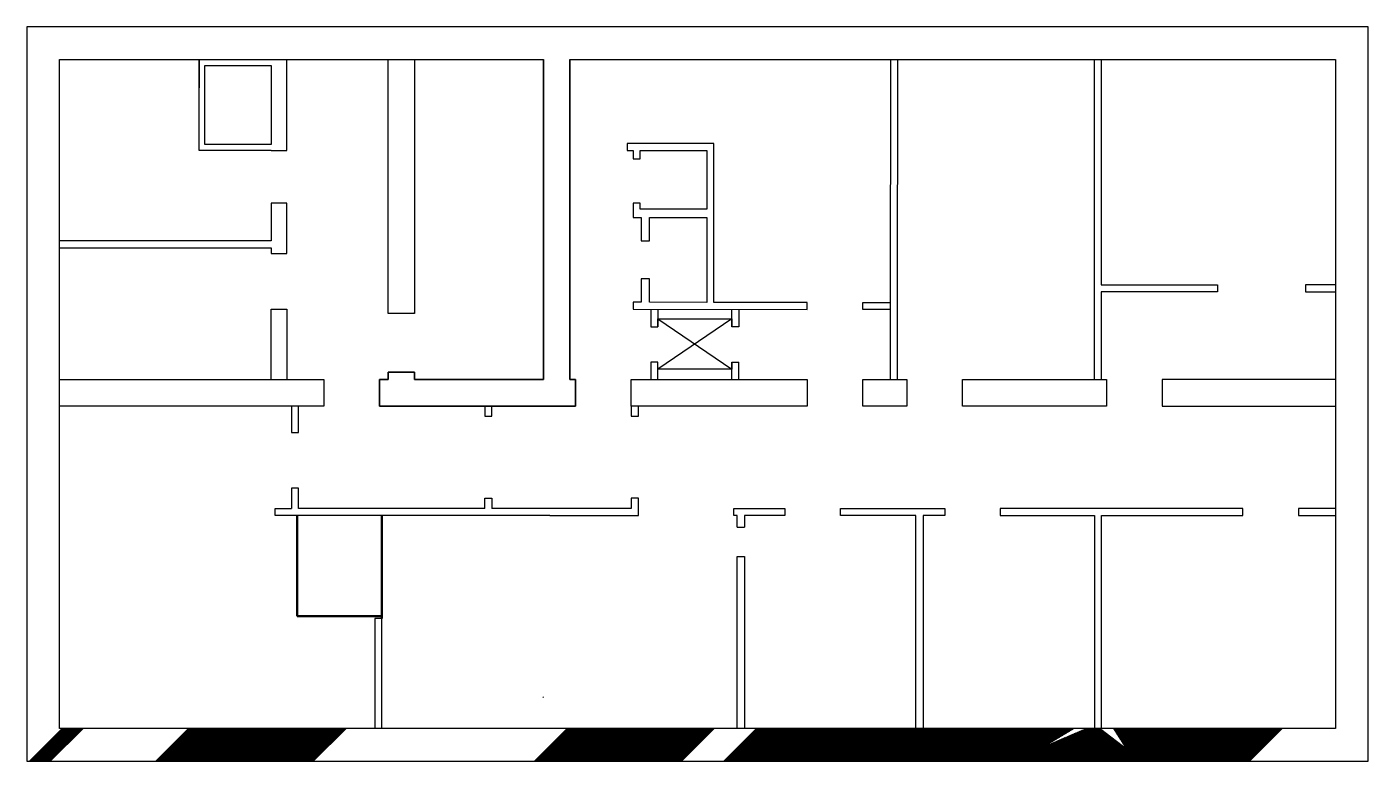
# Model space of a CAD drawing. Header units: millimetres. Extents: x 0 to 22900, y 0 to 12530.
import ezdxf

# ---------------------------------------------------------------- set-up
doc = ezdxf.new("R2010")
doc.units = ezdxf.units.MM
for name, color, linetype, lineweight in [('крыльцо', 7, 'Continuous', 25), ('стены нар', 7, 'Continuous', 30), ('штриховки', 86, 'Continuous', 20)]:
    doc.layers.add(name, color=color, linetype=linetype, lineweight=lineweight)
doc.layers.add('перегородки', color=7, linetype='Continuous')

msp = doc.modelspace()

# ---------------------------------------------------------------- hatches: boundary and pattern name
at = {"layer": 'штриховки', "true_color": 0x636466}
h = msp.add_hatch(dxfattribs=at)
h.set_pattern_fill('ANSI31', color=251)
h.set_pattern_definition([(45, (161035.821, 243088.5574), (-2.24506403, 2.24506403), [])])
h.paths.add_polyline_path([(5273, 560), (2759, 560), (2199, 0), (4713, 0)])
h.paths.add_polyline_path([(963, 560), (603, 560), (43, 0), (403, 0)])
h.paths.add_polyline_path([(5453, 560), (5273, 560), (4713, 0), (4893, 0)])
h.paths.add_polyline_path([(18545, 560), (18753, 233), (18326, 560), (18099, 560), (17352, 241), (17881, 560), (12457, 560), (11897, 0), (20878, 0), (21438, 560)])
h.paths.add_polyline_path([(11739, 560), (9224, 560), (8664, 0), (11179, 0)])

# ---------------------------------------------------------------- linework, layer by layer
for p, q in [((5070, 6510), (5070, 6060)), ((12130, 3990), (12250, 3990)), ((12130, 3490), (12250, 3490))]:
    msp.add_line(p, q)
at = {"layer": 'крыльцо', "color": 7}
msp.add_line((6074, 4190), (4615, 4190), dxfattribs=at)
at = {"layer": 'крыльцо', "color": 7, "lineweight": 50}
for p, q in [((4615, 4190), (4615, 2472)), ((6060, 2435), (6059, 4190)), ((4615, 2472), (6060, 2472))]:
    msp.add_line(p, q, dxfattribs=at)
at = {"layer": 'перегородки', "lineweight": 30}
for p, q in [((6250, 12530), (0, 12530)), ((4850, 12530), (0, 12530)), ((0, 12530), (0, 0)), ((22900, 12530), (4850, 12530)), ((8570, 12530), (6250, 12530)), ((22900, 6005), (22900, 12530)), ((560, 560), (560, 11970)), ((560, 11970), (4850, 11970)), ((2940, 10420), (2940, 11970)), ((4440, 10420), (4440, 11970)), ((4850, 11970), (8820, 11970)), ((6170, 7720), (6170, 11970)), ((6620, 11970), (6620, 7720)), ((9270, 11970), (22340, 11970)), ((14746, 7700), (14750, 11970)), ((14866, 7700), (14870, 11970)), ((18220, 11970), (18220, 6510)), ((18340, 11970), (18340, 8130)), ((22340, 11970), (22340, 6005)), ((3040, 10520), (3040, 11870)), ((3040, 11870), (4170, 11870)), ((4170, 11870), (4170, 10520)), ((10350, 10539), (10250, 10539)), ((10250, 10539), (10250, 10419)), ((11610, 10539), (10350, 10539)), ((11730, 10539), (11610, 10539)), ((11610, 10539), (11610, 10539)), ((11730, 7828), (11730, 10539)), ((4170, 10420), (2940, 10420)), ((4170, 10520), (3040, 10520)), ((4170, 10420), (4440, 10420)), ((10250, 10419), (10350, 10419)), ((10350, 10419), (10350, 10279)), ((10470, 10279), (10470, 10419)), ((10470, 10419), (11610, 10419)), ((11610, 10419), (11610, 9419)), ((10350, 10279), (10470, 10279)), ((4440, 9520), (4170, 9520)), ((4170, 9520), (4170, 8880)), ((4440, 8660), (4440, 9520)), ((10470, 9519), (10350, 9519)), ((10350, 9519), (10350, 9419)), ((10350, 9419), (10350, 9419)), ((10350, 9419), (10350, 9279)), ((10470, 9419), (10470, 9519)), ((11610, 9419), (10470, 9419)), ((10350, 9279), (10490, 9279)), ((10490, 9279), (10490, 8879)), ((10630, 8879), (10630, 9279)), ((10630, 9279), (11610, 9279)), ((11610, 9278), (11610, 7829)), ((4170, 8880), (560, 8880)), ((560, 8760), (4170, 8760)), ((4170, 8760), (4170, 8660)), ((10490, 8879), (10630, 8879)), ((4170, 8660), (4440, 8660)), ((10630, 8231), (10490, 8231)), ((10490, 8231), (10490, 7830)), ((10630, 7830), (10630, 8231)), ((18340, 8130), (20330, 8130)), ((20330, 8130), (20330, 8010)), ((22340, 8130), (21830, 8130)), ((21830, 8130), (21830, 8010)), ((10490, 7830), (10350, 7830)), ((10350, 7830), (10350, 7710)), ((11610, 7829), (10630, 7830)), ((13320, 7827), (11730, 7828)), ((13320, 7707), (13320, 7827)), ((14270, 7706), (14270, 7826)), ((14270, 7826), (14746, 7825)), ((20330, 8010), (18340, 8010)), ((18340, 8010), (18340, 6510)), ((21830, 8010), (22340, 8010)), ((4170, 6510), (4170, 7710)), ((4170, 7710), (4440, 7710)), ((4440, 7710), (4440, 6510)), ((6170, 7640), (6170, 7720)), ((6620, 7640), (6170, 7640)), ((6620, 7720), (6620, 7640)), ((10350, 7710), (13320, 7707)), ((10654, 7710), (10654, 7410)), ((10774, 7710), (10774, 7410)), ((12037, 7410), (12037, 7708)), ((12157, 7708), (12157, 7410)), ((14746, 7705), (14270, 7706)), ((14745, 6510), (14746, 7700)), ((14865, 6510), (14866, 7700)), ((10654, 7410), (10774, 7410)), ((12037, 7550), (10774, 6689)), ((10774, 7550), (12037, 6689)), ((10774, 7410), (10774, 7550)), ((10774, 7550), (12037, 7550)), ((12037, 7550), (12037, 7409)), ((12157, 7410), (12037, 7410)), ((10774, 6810), (10654, 6810)), ((10654, 6810), (10654, 6510)), ((10774, 6510), (10774, 6810)), ((10774, 6689), (10774, 6810)), ((12037, 6689), (10774, 6689)), ((12037, 6510), (12037, 6809)), ((12037, 6809), (12157, 6809)), ((12037, 6809), (12037, 6689)), ((12157, 6510), (12157, 6809)), ((560, 6510), (5070, 6510)), ((10320, 6060), (10320, 6510)), ((10320, 6510), (13320, 6510)), ((13320, 6510), (13320, 6060)), ((14270, 6510), (15025, 6510)), ((14270, 6060), (14270, 6510)), ((15025, 6510), (15025, 6060)), ((15975, 6060), (15975, 6510)), ((15975, 6510), (18435, 6510)), ((18435, 6510), (18435, 6060)), ((22340, 6510), (19385, 6510)), ((19385, 6510), (19385, 6060)), ((5070, 6060), (560, 6060)), ((4520, 6060), (4520, 5610)), ((4640, 5610), (4640, 6060)), ((7818, 6060), (7818, 5885)), ((7938, 5885), (7938, 6060)), ((10320, 6060), (10320, 5885)), ((13320, 6060), (10320, 6060)), ((10440, 5885), (10440, 6060)), ((15025, 6060), (14270, 6060)), ((18435, 6060), (15975, 6060)), ((19385, 6060), (22340, 6060)), ((22340, 6005), (22340, 560)), ((22900, 0), (22900, 6005)), ((7818, 5885), (7938, 5885)), ((10320, 5885), (10440, 5885)), ((4520, 5610), (4640, 5610)), ((4640, 4660), (4520, 4660)), ((4520, 4660), (4520, 4310)), ((4640, 4310), (4640, 4660)), ((7818, 4310), (7818, 4485)), ((7818, 4485), (7938, 4485)), ((7938, 4485), (7938, 4310)), ((10440, 4485), (10320, 4485)), ((10320, 4485), (10320, 4310)), ((10440, 4190), (10440, 4485)), ((4240, 4190), (4240, 4310)), ((4240, 4310), (4520, 4310)), ((5513, 4190), (4240, 4190)), ((7818, 4310), (4640, 4310)), ((8930, 4190), (5510, 4190)), ((10320, 4310), (7938, 4310)), ((8930, 4190), (10320, 4190)), ((10320, 4190), (10440, 4190)), ((12072, 4190), (12072, 4310)), ((12072, 4310), (12930, 4310)), ((12130, 4190), (12072, 4190)), ((12130, 3990), (12130, 4190)), ((12887, 4190), (12250, 4190)), ((12250, 4190), (12250, 3990)), ((12850, 4310), (12940, 4310)), ((12940, 4190), (12850, 4190)), ((12940, 4310), (12940, 4190)), ((13890, 4190), (13890, 4310)), ((13890, 4310), (14087, 4310)), ((14087, 4190), (13890, 4190)), ((14052, 4310), (15670, 4310)), ((15180, 4190), (14087, 4190)), ((15180, 560), (15180, 4190)), ((15670, 4190), (15300, 4190)), ((15300, 4190), (15300, 560)), ((15670, 4310), (15670, 4190)), ((19000, 4310), (16620, 4310)), ((16620, 4310), (16620, 4190)), ((16620, 4190), (18230, 4190)), ((18230, 4190), (18230, 560)), ((18350, 560), (18350, 4190)), ((18350, 4190), (20760, 4190)), ((20760, 4310), (19000, 4310)), ((20760, 4190), (20760, 4310)), ((22340, 4310), (21710, 4310)), ((21710, 4310), (21710, 4190)), ((21710, 4190), (22340, 4190)), ((12130, 560), (12130, 3490)), ((12250, 3490), (12250, 560)), ((6060, 2435), (5940, 2435)), ((5940, 2435), (5940, 560)), ((6060, 560), (6060, 2435)), ((22340, 560), (560, 560)), ((0, 0), (22900, 0))]:
    msp.add_line(p, q, dxfattribs=at)
at = {"layer": 'перегородки', "lineweight": 30, "transparency": 16777216}
msp.add_line((2940, 11970), (2940, 11488), dxfattribs=at)
at = {"layer": 'перегородки', "lineweight": 35}
for p, q in [((8820, 11970), (8820, 6510)), ((9270, 6510), (9270, 11970)), ((6170, 6510), (6020, 6510)), ((6020, 6510), (6020, 6060)), ((6620, 6640), (6170, 6640)), ((6170, 6640), (6170, 6510)), ((6620, 6510), (6620, 6640)), ((8320, 6510), (6620, 6510)), ((8820, 6510), (8320, 6510)), ((9370, 6510), (9270, 6510)), ((9370, 6060), (9370, 6510)), ((6020, 6060), (8320, 6060)), ((8320, 6060), (9370, 6060))]:
    msp.add_line(p, q, dxfattribs=at)
at = {"layer": 'стены нар'}
msp.add_line((4900, 0), (14420, 0), dxfattribs=at)
at = {"layer": 'штриховки', "color": 18, "lineweight": 15, "true_color": 0x000000}
msp.add_line((6606, 7640), (6620, 7654), dxfattribs=at)
at = {"layer": 'штриховки', "color": 251, "lineweight": 5, "true_color": 0x636466}
for p, q in [((4520, 4656), (4524, 4660)), ((8810, 1088), (8820, 1098))]:
    msp.add_line(p, q, dxfattribs=at)

doc.saveas('drawing.dxf')
